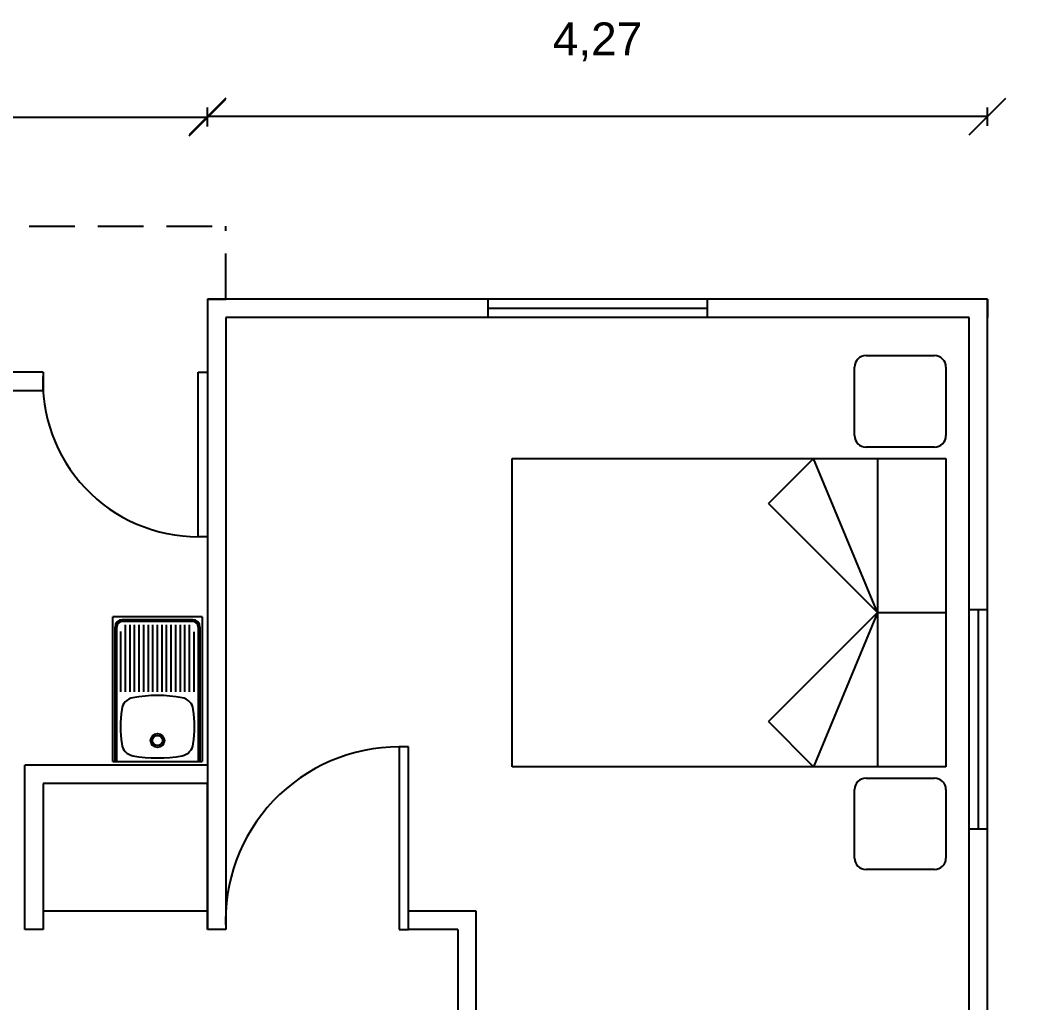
# Model space of a CAD drawing. Header units: millimetres. Extents: x 1 to 29, y 1 to 24.
# Drawn here: x 16.94 to 22.52, y 12.64 to 18.02 of the extents above; entities that cross this region are included whole.
import ezdxf

# ---------------------------------------------------------------- set-up
doc = ezdxf.new("R2010")
doc.units = ezdxf.units.MM
doc.linetypes.add('CONTINUA', pattern=[0])
doc.linetypes.add('RAYITAS', pattern=[0.375, 0.25, -0.125])
doc.layers.add('SAGTA Muebles', color=7, linetype='Continuous')
doc.layers.add('SANITARIO', color=7, linetype='CONTINUA')
doc.styles.get("Standard").update_dxf_attribs({"font": 'arial.ttf'})
doc.dimstyles.new('cota 100', dxfattribs={"dimtxt": 0.18, "dimasz": 0.2, "dimexe": 0.05, "dimexo": 0, "dimgap": 0.3, "dimtad": 1, "dimtxsty": 'Standard', "dimblk": 'OBLIQUE', "dimcen": 2.5, "dimadec": 0, "dimazin": 0, "dimtfac": 1, "dimtix": 1, "dimtmove": 2, "dimatfit": 3, "dimldrblk": 'OBLIQUE', "dimfxl": 0.05, "dimfxlon": 1, "dimarcsym": 0})

# ---------------------------------------------------------------- blocks, each defined once
blk = doc.blocks.new('_Oblique')
at = {"color": 0, "linetype": 'ByBlock', "lineweight": -2}
blk.add_line((-0.5, -0.5), (0.5, 0.5), dxfattribs=at)
blk = doc.blocks.new('*D5')
at = {"color": 0, "lineweight": -2, "transparency": 16777216}
for p, q in [((23.1623, 16.4897), (23.2623, 16.4897)), ((23.2123, 16.4897), (23.2123, 7.4897)), ((23.1623, 7.4897), (23.2623, 7.4897))]:
    blk.add_line(p, q, dxfattribs=at)
at = {"layer": 'Defpoints', "color": 0, "transparency": 16777216}
for p in [(22.2383, 16.4897), (22.2383, 7.4897), (23.2123, 7.4897)]:
    blk.add_point(p, dxfattribs=at)
at = {"color": 0, "lineweight": -2, "transparency": 16777216, "xscale": 0.2, "yscale": 0.2, "zscale": 0.2}
for p, rotation in [((23.2123, 16.4897), 90), ((23.2123, 7.4897), 270)]:
    blk.add_blockref('_Oblique', p, dxfattribs=dict(at, rotation=rotation))
at = {"color": 0, "transparency": 16777216, "insert": (22.8204, 11.9897), "char_height": 0.18, "attachment_point": 5, "rotation": 90}
blk.add_mtext('9', dxfattribs=at)
blk = doc.blocks.new('*D7')
at = {"color": 0, "lineweight": -2, "transparency": 16777216}
for p, q in [((17.9683, 17.4395), (17.9683, 17.5395)), ((22.2383, 17.4395), (22.2383, 17.5395)), ((22.2383, 17.4895), (17.9683, 17.4895))]:
    blk.add_line(p, q, dxfattribs=at)
at = {"layer": 'Defpoints', "color": 0, "transparency": 16777216}
for p in [(17.9683, 17.4895), (17.9683, 16.4897), (22.2383, 16.4897)]:
    blk.add_point(p, dxfattribs=at)
at = {"color": 0, "lineweight": -2, "transparency": 16777216, "xscale": 0.2, "yscale": 0.2, "zscale": 0.2, "rotation": 180}
blk.add_blockref('_Oblique', (17.9683, 17.4895), dxfattribs=at)
at = {"color": 0, "lineweight": -2, "transparency": 16777216, "xscale": 0.2, "yscale": 0.2, "zscale": 0.2}
blk.add_blockref('_Oblique', (22.2383, 17.4895), dxfattribs=at)
at = {"color": 0, "transparency": 16777216, "insert": (20.1033, 17.8977), "char_height": 0.18, "attachment_point": 5}
blk.add_mtext('4,27', dxfattribs=at)
blk = doc.blocks.new('*D8')
at = {"color": 0, "lineweight": -2, "transparency": 16777216}
for p, q in [((14.4683, 17.4344), (14.4683, 17.5344)), ((17.9683, 17.4344), (17.9683, 17.5344)), ((17.9683, 17.4844), (14.4683, 17.4844))]:
    blk.add_line(p, q, dxfattribs=at)
at = {"layer": 'Defpoints', "color": 0, "transparency": 16777216}
for p in [(14.4683, 17.4844), (14.4683, 16.4897), (17.9683, 16.4897)]:
    blk.add_point(p, dxfattribs=at)
at = {"color": 0, "lineweight": -2, "transparency": 16777216, "xscale": 0.2, "yscale": 0.2, "zscale": 0.2, "rotation": 180}
blk.add_blockref('_Oblique', (14.4683, 17.4844), dxfattribs=at)
at = {"color": 0, "lineweight": -2, "transparency": 16777216, "xscale": 0.2, "yscale": 0.2, "zscale": 0.2}
blk.add_blockref('_Oblique', (17.9683, 17.4844), dxfattribs=at)
at = {"color": 0, "transparency": 16777216, "insert": (16.2183, 17.8926), "char_height": 0.18, "attachment_point": 5}
blk.add_mtext('3,5', dxfattribs=at)

msp = doc.modelspace()

# ---------------------------------------------------------------- linework, layer by layer
at = {"linetype": 'RAYITAS'}
for p in [(14.3683, 16.8897), (18.0683, 16.4897)]:
    msp.add_line(p, (18.0683, 16.8897), dxfattribs=at)
for p, q in [((19.5033, 16.4897), (17.9683, 16.4897)), ((17.9683, 16.4897), (18.0683, 16.4897)), ((17.9683, 16.4897), (17.9683, 13.0397)), ((20.7033, 16.4897), (19.5033, 16.4897)), ((19.5033, 16.4897), (19.5033, 16.3897)), ((22.2383, 16.4897), (20.7033, 16.4897)), ((20.7033, 16.4897), (20.7033, 16.3897)), ((22.2383, 14.7897), (22.2383, 16.4897)), ((22.2383, 16.4897), (22.2383, 16.3897)), ((20.7033, 16.4397), (19.5033, 16.4397)), ((22.1383, 16.3897), (18.0683, 16.3897)), ((18.0683, 16.3897), (18.0683, 13.0397)), ((22.1383, 9.1897), (22.1383, 16.3897)), ((17.0683, 16.0897), (16.3683, 16.0897)), ((17.0683, 16.0897), (17.0683, 15.9897)), ((17.9183, 15.1897), (17.9183, 16.0897)), ((17.9183, 16.0897), (17.9683, 16.0897)), ((17.9683, 16.0897), (17.9683, 15.1897)), ((14.4683, 15.9897), (17.0683, 15.9897)), ((17.9683, 15.1897), (17.9183, 15.1897)), ((22.2383, 14.7897), (22.1383, 14.7897)), ((22.1883, 13.5897), (22.1883, 14.7897)), ((22.2383, 13.5897), (22.2383, 14.7897)), ((19.0683, 14.0397), (19.0183, 14.0397)), ((19.0183, 14.0397), (19.0183, 13.0397)), ((19.0683, 13.0397), (19.0683, 14.0397)), ((17.4499, 13.9599), (17.9399, 13.9599)), ((16.9683, 13.0397), (16.9683, 13.9397)), ((17.9683, 13.9397), (16.9683, 13.9397)), ((17.9683, 13.8397), (17.0683, 13.8397)), ((17.0683, 13.8397), (17.0683, 13.0397)), ((17.9683, 13.0397), (17.9683, 13.8397)), ((22.2383, 13.5897), (22.1383, 13.5897)), ((22.2383, 10.3897), (22.2383, 13.5897)), ((17.9683, 13.1397), (17.0683, 13.1397)), ((19.4383, 13.1397), (19.0683, 13.1397)), ((19.4383, 12.0397), (19.4383, 13.1397)), ((17.0683, 13.0397), (16.9683, 13.0397)), ((18.0683, 13.0397), (17.9683, 13.0397)), ((19.0183, 13.0397), (19.0683, 13.0397)), ((19.3383, 13.0397), (19.0683, 13.0397)), ((19.3383, 13.0397), (19.3383, 11.9397))]:
    msp.add_line(p, q)
for centre, radius, start, end in [((17.9183, 16.0411), 0.8514, 176.7268, 270), ((19.0183, 13.0885), 0.9512, 90, 182.9376)]:
    msp.add_arc(centre, radius, start, end)
at = {"layer": 'SAGTA Muebles'}
for p, q in [((21.5729, 16.1807), (21.9479, 16.1807)), ((21.5104, 15.7432), (21.5104, 16.1182)), ((22.0104, 16.1182), (22.0104, 15.7432)), ((21.9479, 15.6807), (21.5729, 15.6807)), ((19.6354, 13.9307), (19.6354, 15.6182)), ((19.6354, 15.6182), (22.0104, 15.6182)), ((21.286, 15.6182), (21.0388, 15.3711)), ((21.6354, 14.7744), (21.286, 15.6182)), ((21.6354, 15.6182), (21.6354, 13.9307)), ((22.0104, 15.6182), (22.0104, 13.9307)), ((21.6354, 14.7744), (21.0388, 15.3711)), ((21.6354, 14.7744), (21.0388, 14.1778)), ((21.6354, 14.7744), (21.286, 13.9307)), ((21.6354, 14.7744), (22.0104, 14.7744)), ((21.286, 13.9307), (21.0388, 14.1778)), ((22.0104, 13.9307), (19.6354, 13.9307)), ((21.5729, 13.8682), (21.9479, 13.8682)), ((21.5104, 13.4307), (21.5104, 13.8057)), ((22.0104, 13.8057), (22.0104, 13.4307)), ((21.9479, 13.3682), (21.5729, 13.3682))]:
    msp.add_line(p, q, dxfattribs=at)
for centre, start, end in [((21.5729, 16.1182), 90, 180), ((21.9479, 16.1182), 0, 90), ((21.5729, 15.7432), 180, 270), ((21.9479, 15.7432), 270, 0), ((21.5729, 13.8057), 90, 180), ((21.9479, 13.8057), 0, 90), ((21.5729, 13.4307), 180, 270), ((21.9479, 13.4307), 270, 0)]:
    msp.add_arc(centre, 0.0625, start, end, dxfattribs=at)
at = {"layer": 'SANITARIO'}
for p, q in [((17.9399, 14.7519), (17.4499, 14.7519)), ((17.4499, 13.9599), (17.4499, 14.7519)), ((17.8874, 14.7354), (17.5024, 14.7354)), ((17.9399, 14.7519), (17.9399, 13.9599)), ((17.4624, 13.9599), (17.4624, 14.6954)), ((17.4724, 13.9599), (17.4724, 14.6954)), ((17.8874, 14.7254), (17.5024, 14.7254)), ((17.5199, 14.3409), (17.5199, 14.7069)), ((17.5449, 14.3409), (17.5449, 14.7069)), ((17.5699, 14.3409), (17.5699, 14.7069)), ((17.5949, 14.3409), (17.5949, 14.7069)), ((17.6199, 14.3409), (17.6199, 14.7069)), ((17.6449, 14.3409), (17.6449, 14.7069)), ((17.6699, 14.3409), (17.6699, 14.7069)), ((17.6949, 14.3409), (17.6949, 14.7069)), ((17.7199, 14.3409), (17.7199, 14.7069)), ((17.7449, 14.3409), (17.7449, 14.7069)), ((17.7699, 14.3409), (17.7699, 14.7069)), ((17.7949, 14.3409), (17.7949, 14.7069)), ((17.8199, 14.3409), (17.8199, 14.7069)), ((17.8449, 14.3409), (17.8449, 14.7069)), ((17.8699, 14.3409), (17.8699, 14.7069)), ((17.9174, 14.6954), (17.9174, 13.9599)), ((17.9274, 14.6954), (17.9274, 13.9599)), ((17.4949, 14.3409), (17.4949, 14.6711)), ((17.8949, 14.3409), (17.8949, 14.669))]:
    msp.add_line(p, q, dxfattribs=at)
for radius in [0.038, 0.0275]:
    msp.add_circle((17.6949, 14.0739), radius, dxfattribs=at)
for centre, radius, start, end in [((17.5024, 14.6954), 0.04, 90, 180), ((17.8874, 14.6954), 0.04, 0, 90), ((17.5024, 14.6954), 0.03, 90, 180), ((17.8874, 14.6954), 0.03, 0, 90), ((17.5733, 14.2348), 0.075, 100.3812, 172.77), ((17.6949, 13.5709), 0.75, 79.6188, 100.3812), ((17.8165, 14.2348), 0.075, 7.23, 79.6188), ((18.2429, 14.1499), 0.75, 172.77, 187.23), ((17.1469, 14.1499), 0.75, 352.77, 7.23), ((17.5733, 14.0649), 0.075, 187.23, 259.6188), ((17.8165, 14.0649), 0.075, 280.3812, 352.77), ((17.6949, 14.7289), 0.75, 259.6188, 280.3812)]:
    msp.add_arc(centre, radius, start, end, dxfattribs=at)

# ---------------------------------------------------------------- dimensions: what is measured, and where the dimension line sits
for base, p1, p2, picture, middle in [((14.4683, 17.4844), (17.9683, 16.4897), (14.4683, 16.4897), '*D8', (16.2183, 17.8926)), ((17.9683, 17.4895), (22.2383, 16.4897), (17.9683, 16.4897), '*D7', (20.1033, 17.8977))]:
    dim = msp.add_linear_dim(base=base, p1=p1, p2=p2, dimstyle='cota 100')
    dim.commit()
    dim.dimension.update_dxf_attribs({"geometry": picture, "text_midpoint": middle})
dim = msp.add_linear_dim(base=(23.2123, 7.4897), p1=(22.2383, 16.4897), p2=(22.2383, 7.4897), angle=90, dimstyle='cota 100')
dim.commit()
dim.dimension.update_dxf_attribs({"geometry": '*D5', "text_midpoint": (22.8204, 11.9897)})

doc.saveas('drawing.dxf')
